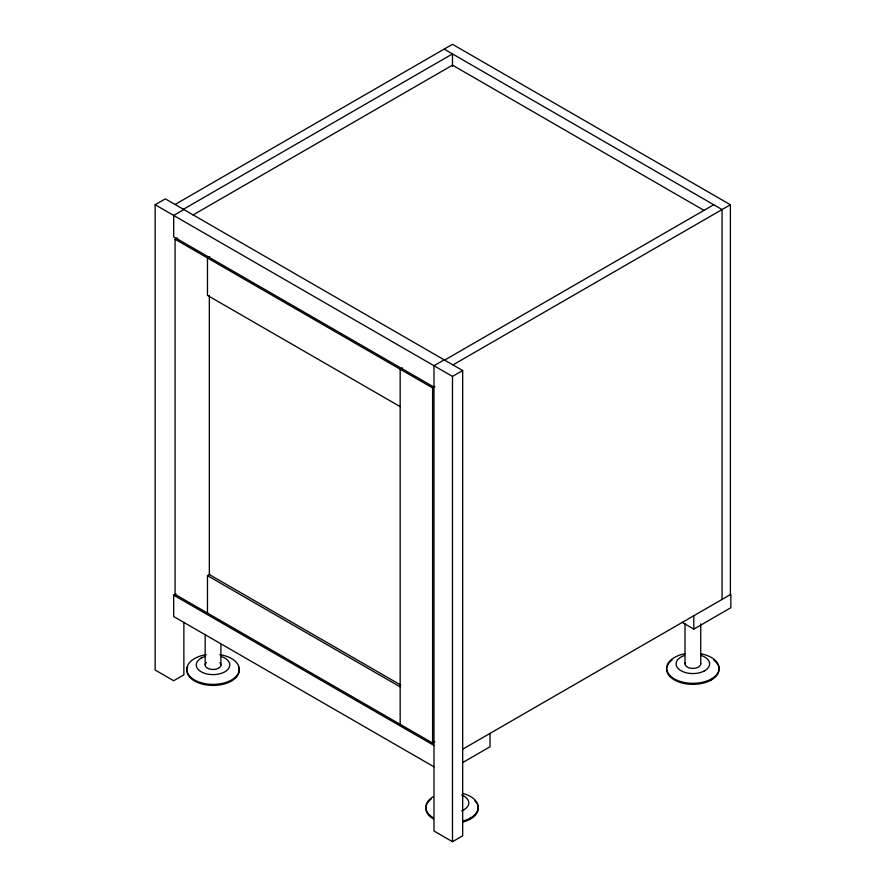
<?xml version="1.0" encoding="UTF-8"?>
<svg xmlns="http://www.w3.org/2000/svg" width="886" height="886" viewBox="0 0 886 886"><rect width="100%" height="100%" fill="white"/><g stroke="black" fill="none" stroke-linecap="round" stroke-linejoin="round"><path stroke-width="1.33" d="M201.188 658.099L201.942 657.534M463.134 810.336L463.887 809.771M703.982 671.289L704.724 670.724M183.867 622.371L183.867 674.844L173.678 680.725L155.15 670.026L155.15 204.744L165.339 198.863L462.68 370.525L462.68 835.819L452.491 841.7L433.974 831.002L433.974 365.719L444.163 359.838M175.063 204.478L452.491 44.3L730.385 204.744L730.385 594.617M183.402 209.284L452.491 53.924L452.491 66.372M183.867 209.55L173.678 215.442L173.678 236.828L433.974 387.104M192.971 214.999L452.491 65.154L704.126 210.436M434.838 741.715L432.578 743.033L175.063 594.351L175.063 239.231L177.322 237.924M209.749 256.652L207.479 257.959L207.479 295.392L400.162 406.63M402.421 367.889L400.162 369.196L400.162 724.305M444.617 360.104L713.717 204.744M452.956 364.91L730.385 204.744M175.063 239.231L432.578 387.913L434.838 386.606M155.15 204.744L452.491 376.417L462.68 370.525M433.974 766.822L173.678 616.545L173.678 595.159L175.937 593.841M207.479 613.068L207.479 575.634L209.749 574.327M462.525 749.268L730.85 594.351L730.85 607.718L693.804 629.115L681.921 622.26M462.525 762.647L490.013 746.776L490.013 733.398M444.163 49.118L722.057 209.55L722.057 599.434M400.815 685.111L209.34 574.56L209.34 295.702M207.479 575.634L400.162 686.871M173.678 595.159L433.974 745.436M711.403 678.886L711.403 679.916M700.737 623.888L700.737 663.991M693.804 615.748L693.804 629.115M685.011 623.666L685.011 663.769M470.555 817.933L470.555 818.974M452.491 376.417L452.491 841.7M432.578 387.913L432.578 743.033M220.902 644.31L220.902 665.054M205.187 634.42L205.187 664.843M219.938 662.772A7.863 4.541 0 0 1 218.465 668.232A7.863 4.541 0 0 1 208.952 668.819L207.357 668.077A7.863 4.541 0 0 1 206.327 662.584M219.828 654.654A26.203 15.128 0 0 1 234.502 677.934A26.203 15.128 0 0 1 191.575 677.934A26.203 15.128 0 0 1 206.261 654.654M221.422 656.57A16.768 9.68 0 0 1 225.886 671.167A16.768 9.68 0 0 1 200.203 671.167A16.768 9.68 0 0 1 204.655 656.57M238.345 666.383A26.203 15.128 0 0 1 213.039 685.421A26.203 15.128 0 0 1 187.732 666.383M462.691 793.424A26.203 15.128 0 0 1 478.23 807.246A26.203 15.128 0 0 1 462.691 821.056M433.509 817.933A26.203 15.128 0 0 1 433.509 796.547M477.344 804.355A26.203 15.128 0 0 1 462.691 822.097M433.509 818.974A26.203 15.128 0 0 1 431.249 799.061M474.719 800.711A26.203 15.128 0 0 1 476.845 803.414M461.639 794.997A16.768 9.68 0 0 1 461.639 810.856M700.516 662.806A7.863 4.541 0 0 1 697.503 667.546A7.863 4.541 0 0 1 688.776 667.756L687.182 667.003A7.863 4.541 0 0 1 685.332 662.595M700.959 653.802A26.203 15.128 0 0 1 714.072 677.081A26.203 15.128 0 0 1 671.677 677.081A26.203 15.128 0 0 1 684.789 653.802M719.078 669.229A26.203 15.128 0 0 1 692.874 684.357A26.203 15.128 0 0 1 666.671 669.229M666.77 667.911A26.203 15.128 0 0 1 672.086 660.015M713.662 660.015A26.203 15.128 0 0 1 718.978 667.911M701.258 655.496A16.768 9.68 0 0 1 705.721 670.104A16.768 9.68 0 0 1 680.027 670.104A16.768 9.68 0 0 1 684.49 655.496"/></g></svg>
